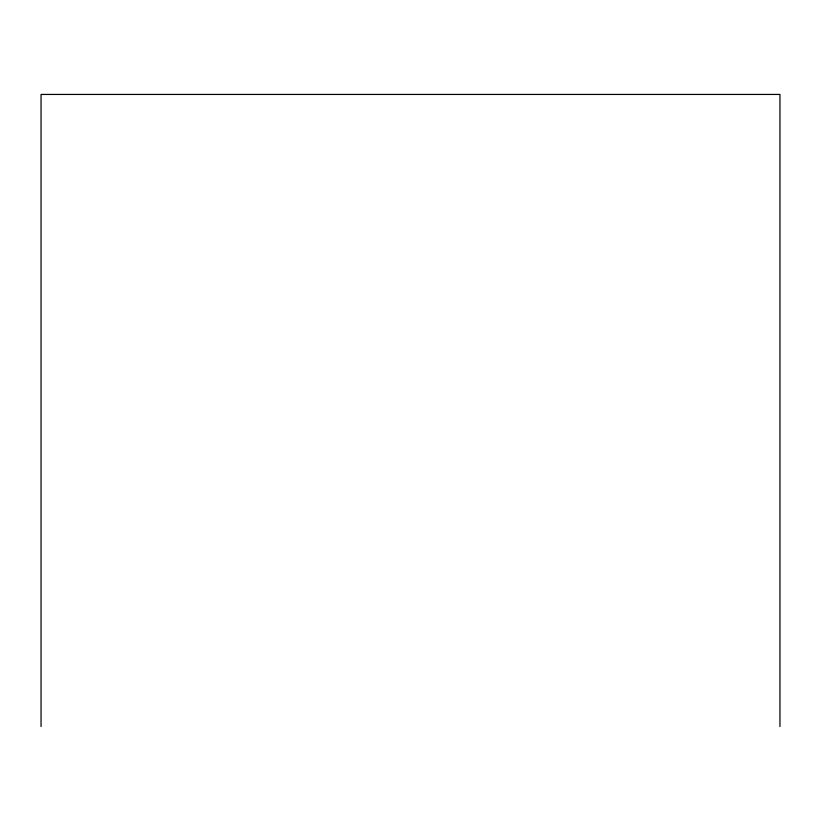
<?xml version="1.0" encoding="UTF-8"?>
<svg xmlns="http://www.w3.org/2000/svg" width="821" height="821" viewBox="0 0 821 821"><rect width="100%" height="100%" fill="white"/><g stroke="black" fill="none" stroke-linecap="round" stroke-linejoin="round"><path stroke-width="1.23" d="M779.95 726.564L779.95 94.436L41.05 94.436L41.05 726.564"/></g></svg>
